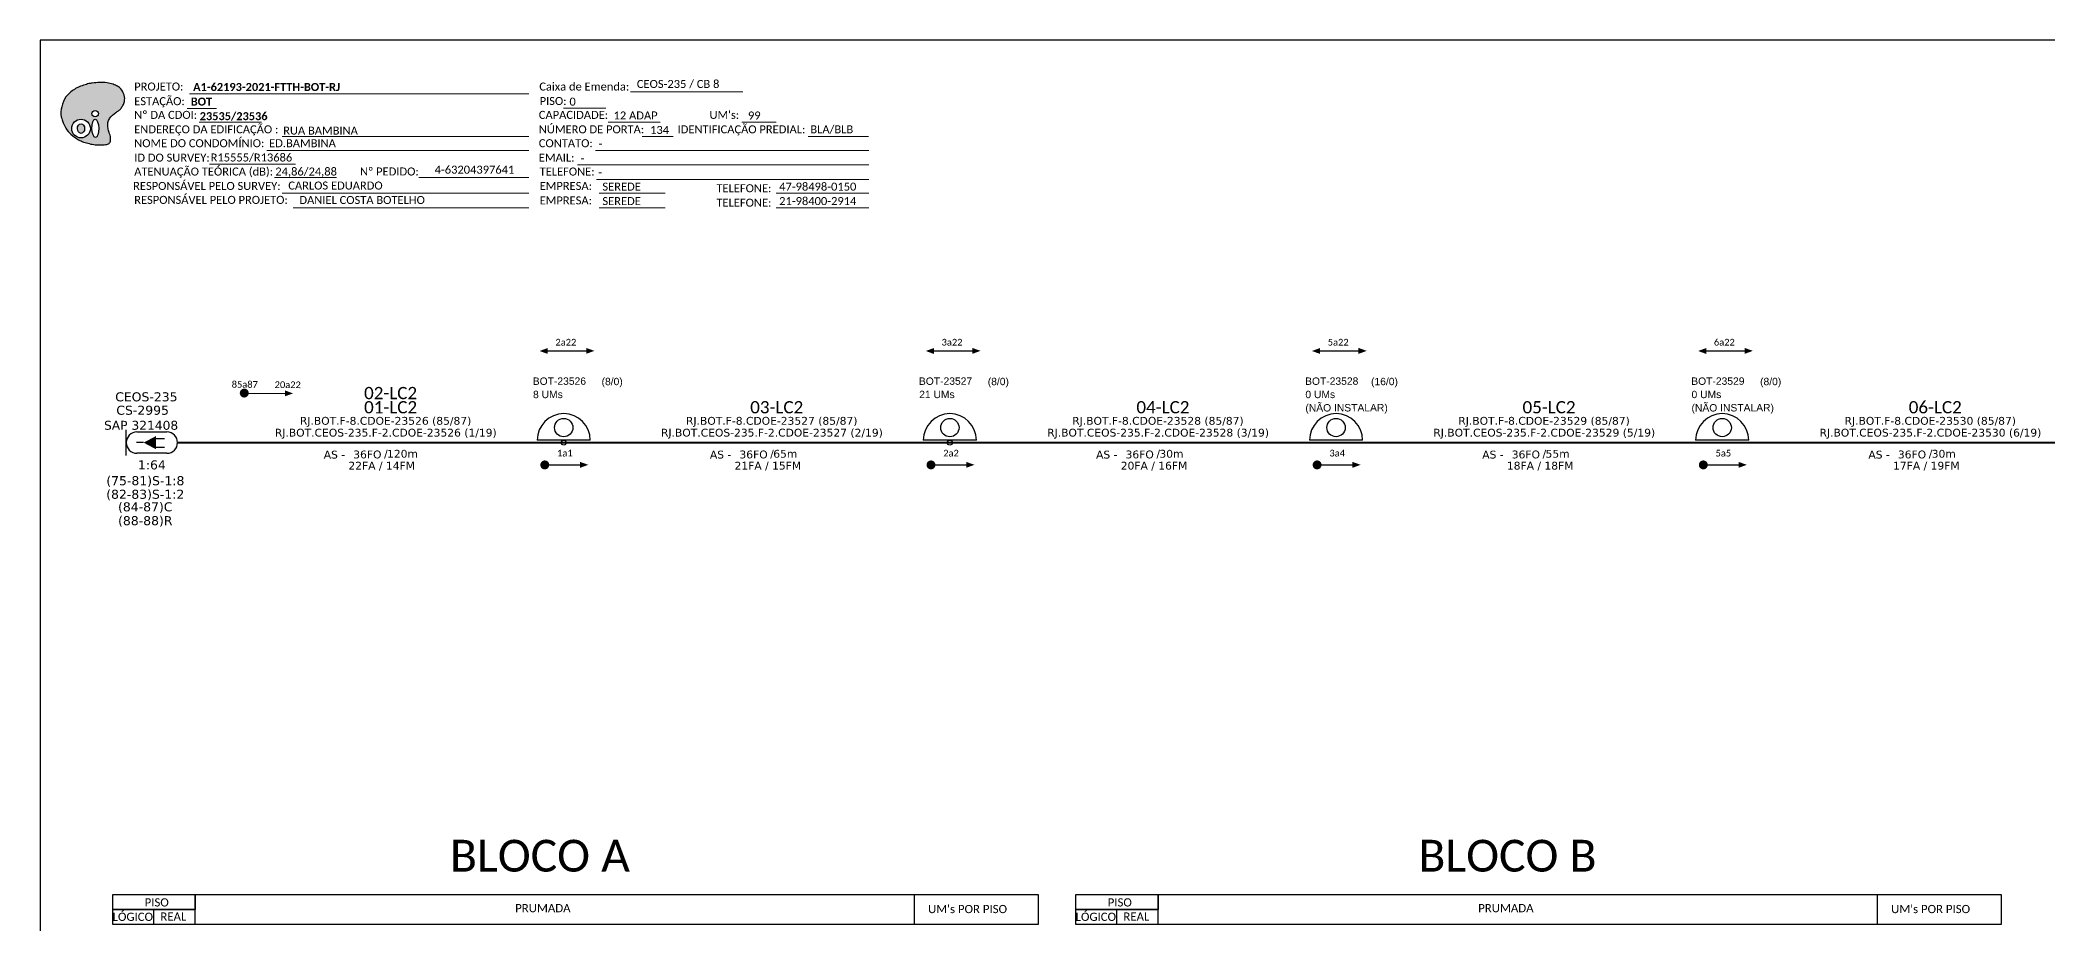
# Paper-space layout 'CDOI-23535-23536' of a CAD drawing. Extents: x 1042 to 2895, y 14 to 608.
# Drawn here: x 1041.7 to 1491.5, y 410.3 to 608.3 of the extents above; entities that cross this region are included whole.
import ezdxf
from ezdxf.enums import TextEntityAlignment as Align

# ---------------------------------------------------------------- set-up
doc = ezdxf.new("R2010")
doc.units = ezdxf.units.DM
doc.header["$MEASUREMENT"] = 0
for name, color, linetype, lineweight in [("20.0-LEGENDA DOS CDO'S", 1, 'Continuous', 0), ('20.2-CDO_POSTE', 1, 'Continuous', 5), ('40.1-ETIQUETAS', 1, 'Continuous', 20)]:
    doc.layers.add(name, color=color, linetype=linetype, lineweight=lineweight)
for name, color, linetype in [('20.4-CEOS', 1, 'Continuous'), ('CAP a instalar', 1, 'Continuous'), ('CD de instalação futura', 8, 'Continuous'), ('label_cabos', 7, 'Continuous'), ('SETA', 7, 'Continuous')]:
    doc.layers.add(name, color=color, linetype=linetype)
doc.styles.add('ARIAL', font='arial.ttf')
doc.styles.add('siredit', font='verdana.ttf')
doc.styles.add('WMF-Calibri0', font='calibri.ttf')
doc.styles.add('WMF-Calibri1', font='calibrib.ttf')
doc.linetypes.add('FENCELINE1', pattern='A,0.25,-0.1,[133,ltypeshp.shx,S=0.1,R=0,X=-0.1,Y=0],-0.1,1', length=1.45)

# ---------------------------------------------------------------- blocks, each defined once
blk = doc.blocks.new('ETIQUETA_RS5F')
at = {"layer": '40.1-ETIQUETAS', "color": 0, "style": 'siredit'}
blk.add_text('/', height=1.5, dxfattribs=at).set_placement((1.55, -1.95), align=Align.MIDDLE_RIGHT)
for tag, p in [('ETIQUETA_R_PRIMARIA', (1.18, 4.1)), ('ETIQUETA_R_SECUNDARIA', (1.18, 2.1)), ('F_ATIVAS/F_MORTAS', (1.11, -4.24))]:
    blk.add_attdef(tag, text='', height=1.5, dxfattribs=at).set_placement(p, align=Align.MIDDLE_CENTER)
for tag, p in [('TIPO_CABO', (-6.62, -2.12)), ('CAP_CABO', (0.37, -2.09))]:
    blk.add_attdef(tag, text='', height=1.5, dxfattribs=at).set_placement(p, align=Align.MIDDLE_RIGHT)
blk.add_attdef('METROS', text='', height=1.5, dxfattribs=at).set_placement((2.11, -1.95), align=Align.MIDDLE_LEFT)
for tag, p in [('FUSÃO_1', (0.82, -8.39)), ('FUSÃO_2', (0.82, -10.6)), ('FUSÃO_3', (0.82, -12.93)), ('FUSÃO_4', (0.82, -15.14)), ('FUSÃO_5', (0.82, -17.16))]:
    blk.add_attdef(tag, text='', height=1.5, dxfattribs=at).set_placement(p, align=Align.CENTER)
blk = doc.blocks.new('CDOE-TEXTO PADRÃO')
at = {"layer": "20.0-LEGENDA DOS CDO'S", "color": 0, "style": 'ARIAL'}
for tag, p in [('CDO_N', (0.49, 7.39)), ('CORDOALHA', (0.5, 4.33)), ('SAP', (0.51, 1.67)), ('SPLITER_1', (0.59, -0.91)), ('SPLITER_2', (0.6, -3.55)), ('(XX-XX_F)S', (0.54, -8.29)), ('(XX-XX_L)S', (0.55, -10.83)), ('UMS', (0.55, -13.15))]:
    blk.add_attdef(tag, p, '', height=1.7, rotation=0.118, dxfattribs=at)
blk.add_attdef('FIBRAS_UTILIZADAS', text='', height=1.7, rotation=0.118, dxfattribs=at).set_placement((19.77, 7.43), align=Align.CENTER)
blk = doc.blocks.new('CDOE POSTE_')
at = {"color": 0}
blk.add_line((12.92, -5.49), (-2.38, -5.49), dxfattribs=at)
for centre, radius in [((5.27, -1.86), 2.64), ((5.27, -6.2), 0.708)]:
    blk.add_circle(centre, radius, dxfattribs=at)
blk.add_arc((5.27, -5.49), 7.65, 0, 180, dxfattribs=at)
blk = doc.blocks.new('CEOS_UN_SC')
at = {"layer": '20.4-CEOS', "color": 0}
for p, q in [((-9.11, 2.39), (-2.39, 2.39)), ((-2.39, -2.39), (-9.11, -2.39))]:
    blk.add_line(p, q, dxfattribs=at)
for points in [[(-11.5, -2.89), (-11.5, 2.89)], [(-7.6, 0), (-9.22, 0)], [(-4.96, 0.95), (-2.92, 0.95)], [(-4.96, -1.04), (-2.92, -1.04)]]:
    blk.add_lwpolyline(points, dxfattribs=at)
blk.add_lwpolyline([(-7.6, 0, 0, 2.95, 0), (-4.83, 0, 2.95, 2.95, 0)], format="xyseb", dxfattribs=at)
for centre, start, end in [((-9.11, 0), 90, 270), ((-2.39, 0), 270, 90)]:
    blk.add_arc(centre, 2.39, start, end, dxfattribs=at)
at = {"layer": '20.4-CEOS', "color": 7, "style": 'siredit'}
for tag, height, p in [('NOME?', 2.03, (-5.75, 10.27)), ('TIPO?', 2, (-8.17, 3.89)), ('LOCAL?', 2.03, (-5.75, 7.27))]:
    blk.add_attdef(tag, text='', height=height, dxfattribs=at).set_placement(p, align=Align.MIDDLE_CENTER)
for tag, p in [('RACIO_SPLITAGEM', (-5.75, -3.97)), ('FIBRAS_RESERVA', (-5.75, -7.51))]:
    blk.add_attdef(tag, text='', height=2.03, dxfattribs=at).set_placement(p, align=Align.TOP_CENTER)
blk = doc.blocks.new('OI')
h = blk.add_hatch(color=40)
edge = h.paths.add_edge_path()
edge.add_spline(control_points=[(4.35, -0.67), (3.92, -0.99), (3.26, -1.5), (2.81, -2.59), (2.9, -3.5), (3.06, -4.27), (3.31, -4.85), (3.37, -5.39), (3.4, -5.88), (3.2, -6.4), (2.54, -6.61), (1.65, -6.63), (0.55, -6.67), (-0.56, -6.42), (-1.61, -6.14), (-2.77, -5.61), (-3.92, -4.77), (-4.89, -3.7), (-5.34, -2.65), (-5.6, -1.94), (-5.85, -0.96), (-5.71, 0.47), (-5.1, 2.02), (-4.14, 3.02), (-3.3, 3.61), (-2.37, 4.16), (-1.36, 4.44), (-0.56, 4.7), (0.79, 4.85), (2.24, 4.97), (3.79, 4.57), (4.67, 4.21), (5.44, 3.65), (5.76, 2.99), (6.03, 2.21), (6.01, 1.46), (5.72, 0.64), (5.31, 0.08), (4.88, -0.38), (4.51, -0.55), (4.35, -0.67)], knot_values=[0, 0, 0, 0, 1.60434, 2.417191, 3.427595, 4.282808, 4.776746, 5.304182, 5.888771, 6.258406, 6.858137, 7.79129, 8.986195, 10.124242, 11.187857, 12.242908, 13.953784, 15.414161, 16.515391, 17.349188, 17.675853, 19.552021, 21.515531, 22.568638, 23.63245, 24.621084, 25.782718, 26.745347, 27.142653, 29.870543, 31.004649, 31.921532, 32.709589, 33.801391, 34.042471, 35.192333, 35.971461, 36.628871, 37.254359, 37.836911, 37.836911, 37.836911, 37.836911], degree=3, periodic=0)
h.paths.add_polyline_path([(1.13, -0.87, -1), (-0.04, -0.87, -1)], flags=16)
edge = h.paths.add_edge_path(flags=16)
edge.add_ellipse((0.56, -3.59), major_axis=(-0.02, 1.71), ratio=0.361305, start_angle=0, end_angle=360)
h.paths.add_polyline_path([(-0.36, -3.62, -1), (-3.8, -3.62, -1)], flags=16)
edge = h.paths.add_edge_path(flags=0)
edge.add_ellipse((-2.08, -3.62), major_axis=(0, 0.885), ratio=0.758294, start_angle=0, end_angle=360)
at = {"color": 40}
for centre, radius in [((-2.08, -3.62), 1.72), ((0.54, -0.87), 0.587)]:
    blk.add_circle(centre, radius, dxfattribs=at)
blk.add_ellipse((-2.08, -3.62), major_axis=(0, 0.885), ratio=0.758294, start_param=-3.141592653589792, end_param=3.141592653589792, dxfattribs=at)
blk.add_ellipse((0.56, -3.59), major_axis=(-0.02, 1.71), ratio=0.361305, dxfattribs=at)
at = {"color": 40, "start_tangent": (-0.800898, -0.598801), "end_tangent": (-0.800898, -0.598801)}
blk.add_spline([(4.35, -0.67), (3.2, -1.78), (2.9, -2.54), (2.92, -3.55), (3.12, -4.38), (3.28, -4.85), (3.37, -5.37), (3.35, -5.95), (3.2, -6.29), (2.66, -6.55), (1.73, -6.63), (0.54, -6.62), (-0.58, -6.41), (-1.6, -6.11), (-2.56, -5.67), (-3.95, -4.67), (-4.89, -3.56), (-5.37, -2.56), (-5.64, -1.78), (-5.72, -1.46), (-5.63, 0.42), (-4.84, 2.22), (-4.13, 2.99), (-3.27, 3.62), (-2.4, 4.09), (-1.3, 4.47), (-0.37, 4.72), (0.02, 4.77), (2.75, 4.8), (3.85, 4.53), (4.69, 4.16), (5.31, 3.68), (5.85, 2.73), (5.93, 2.5), (5.94, 1.35), (5.67, 0.62), (5.29, 0.08), (4.84, -0.36), (4.35, -0.67)], degree=3, dxfattribs=at)

psp = doc.layouts.new('CDOI-23535-23536')

# ---------------------------------------------------------------- linework, layer by layer
at = {"color": 8}
for p, q in [((1337.93, 518.69), (1326.04, 518.69)), ((1424.45, 518.69), (1412.55, 518.69))]:
    psp.add_line(p, q, dxfattribs=at)
for points in [[(1041.66, 14.34), (1880.23, 14.34), (1880.23, 608.34), (1041.66, 608.34), (1041.66, 14.34)], [(1076.37, 410.25), (1265.31, 410.25), (1265.31, 416.83), (1076.37, 416.83), (1076.37, 416.83), (1076.37, 413.54)], [(1237.52, 410.25), (1237.52, 416.83)], [(1292.12, 410.25), (1481.06, 410.25), (1481.06, 416.83), (1292.12, 416.83), (1292.12, 416.83), (1292.12, 413.54)], [(1453.27, 410.25), (1453.27, 416.83)], [(1067.11, 410.25), (1067.11, 413.54)], [(1282.87, 410.25), (1282.87, 413.54)]]:
    psp.add_lwpolyline(points)
at = {"color": 7, "lineweight": 0}
for points in [[(1075.13, 596.3), (1151.11, 596.3)], [(1173.94, 596.79), (1199.08, 596.79)], [(1074.62, 593.02), (1081.17, 593.02)], [(1077.28, 589.95), (1091.22, 589.95)], [(1158.9, 593.07), (1168.38, 593.07)], [(1168.95, 589.95), (1180.57, 589.95)], [(1198.89, 589.95), (1206.56, 589.95)], [(1095.85, 586.72), (1151.11, 586.72)], [(1176.54, 586.72), (1183.48, 586.72)], [(1213.71, 586.72), (1227.27, 586.72)], [(1079.6, 580.54), (1098.84, 580.54)], [(1092.44, 583.61), (1151.11, 583.61)], [(1162.03, 580.37), (1227.29, 580.37)], [(1166.07, 583.61), (1227.29, 583.61)], [(1094.13, 577.57), (1108.08, 577.57)], [(1126.47, 577.58), (1150.96, 577.58)], [(1126.97, 577.58), (1151.12, 577.58)], [(1166.31, 577.13), (1227.29, 577.13)], [(1095.85, 574.02), (1151.11, 574.02)], [(1166.92, 574.02), (1181.72, 574.02)], [(1206.52, 574.02), (1227.29, 574.02)], [(1098.34, 570.78), (1151.11, 570.78)], [(1166.92, 570.78), (1181.72, 570.78)], [(1206.52, 570.78), (1227.29, 570.78)]]:
    psp.add_lwpolyline(points, dxfattribs=at)
at = {"const_width": 1}
for points in [[(1086.89, 529.25, 1), (1087.89, 529.25, 1)], [(1154.22, 513.15, 1), (1155.22, 513.15, 1)], [(1240.74, 513.15, 1), (1241.74, 513.15, 1)], [(1327.25, 513.15, 1), (1328.25, 513.15, 1)], [(1413.77, 513.15, 1), (1414.77, 513.15, 1)]]:
    psp.add_lwpolyline(points, format="xyb", close=True, dxfattribs=at)
for points in [[(1057.85, 413.54), (1076.37, 413.54), (1076.37, 416.83), (1057.85, 416.83)], [(1273.61, 413.54), (1292.12, 413.54), (1292.12, 416.83), (1273.61, 416.83)], [(1057.85, 410.25), (1076.37, 410.25), (1076.37, 413.54), (1057.85, 413.54)], [(1273.61, 410.25), (1292.12, 410.25), (1292.12, 413.54), (1273.61, 413.54)]]:
    psp.add_lwpolyline(points, close=True)
at = {"color": 8}
for centre in [(1331.99, 518.69), (1418.5, 518.69)]:
    psp.add_arc(centre, 5.95, 0, 180, dxfattribs=at)
at = {"layer": 'CAP a instalar', "color": 0, "linetype": 'FENCELINE1', "ltscale": 6, "const_width": 0.4}
for points in [[(1072.44, 518.14), (1158.96, 518.14)], [(1158.96, 518.14), (1245.47, 518.14)], [(1245.47, 518.14), (1331.99, 518.14)], [(1331.99, 518.14), (1418.5, 518.14)], [(1418.5, 518.14), (1505.02, 518.14)]]:
    psp.add_lwpolyline(points, dxfattribs=at)
at = {"layer": 'CD de instalação futura', "color": 8}
for centre in [(1331.99, 521.52), (1418.5, 521.52)]:
    psp.add_circle(centre, 2.05, dxfattribs=at)
at = {"layer": 'SETA'}
for points in [[(1155.4, 538.68), (1163.99, 538.68)], [(1241.91, 538.68), (1250.51, 538.68)], [(1328.43, 538.68), (1337.02, 538.68)], [(1414.94, 538.68), (1423.54, 538.68)], [(1087.89, 529.22), (1096.49, 529.16)], [(1154.72, 513.15), (1163.32, 513.15)], [(1241.24, 513.15), (1249.83, 513.15)], [(1327.75, 513.15), (1336.35, 513.15)], [(1414.27, 513.15), (1422.86, 513.15)]]:
    psp.add_lwpolyline(points, dxfattribs=at)
for points in [[(1155.4, 538.02), (1153.56, 538.68), (1155.4, 539.35)], [(1163.99, 539.37), (1165.83, 538.71), (1163.99, 538.04)], [(1241.91, 538.02), (1240.08, 538.68), (1241.91, 539.35)], [(1250.51, 539.37), (1252.34, 538.71), (1250.51, 538.04)], [(1328.43, 538.02), (1326.59, 538.68), (1328.43, 539.35)], [(1337.02, 539.37), (1338.86, 538.71), (1337.02, 538.04)], [(1414.94, 538.02), (1413.11, 538.68), (1414.94, 539.35)], [(1423.54, 539.37), (1425.37, 538.71), (1423.54, 538.04)], [(1096.5, 529.85), (1098.32, 529.17), (1096.49, 528.52)], [(1162.63, 513.83), (1164.46, 513.17), (1162.63, 512.5)], [(1249.14, 513.83), (1250.97, 513.17), (1249.14, 512.5)], [(1335.66, 513.83), (1337.49, 513.17), (1335.66, 512.5)], [(1422.17, 513.83), (1424.01, 513.17), (1422.17, 512.5)]]:
    psp.add_solid(points, dxfattribs=at)

# ---------------------------------------------------------------- block references
at = {"color": 7, "xscale": 1.213923925163967, "yscale": 1.213923925163967, "zscale": 1.213923925163967, "rotation": 0.1532896023949059}
psp.add_blockref('OI', (1053.33, 592.93), dxfattribs=at)
at = {"layer": '20.2-CDO_POSTE', "color": 0}
ref = psp.add_blockref('CDOE-TEXTO PADRÃO', (1159.12, 520.02), dxfattribs=dict(at, xscale=0.972000002861023, yscale=0.972000002861023, zscale=0.972000002861023))
ref.add_attrib('CDO_N', 'BOT-23526', (1152.03, 531.09), dxfattribs={"layer": "20.0-LEGENDA DOS CDO'S", "color": 0, "height": 1.652, "rotation": 0.118, "style": 'ARIAL'})
ref.add_attrib('CORDOALHA', '8 UMs', (1152.09, 528.11), dxfattribs={"layer": "20.0-LEGENDA DOS CDO'S", "color": 0, "height": 1.652, "rotation": 0.118, "style": 'ARIAL'})
ref.add_attrib('FIBRAS_UTILIZADAS', '       (8/0)', dxfattribs={"layer": "20.0-LEGENDA DOS CDO'S", "color": 0, "height": 1.6523, "rotation": 0.118, "style": 'ARIAL'}).set_placement((1167.57, 531.01), align=Align.CENTER)
ref = psp.add_blockref('CDOE-TEXTO PADRÃO', (1245.63, 520.02), dxfattribs=dict(at, xscale=0.972000002861023, yscale=0.972000002861023, zscale=0.972000002861023))
ref.add_attrib('CDO_N', 'BOT-23527', (1238.54, 531.09), dxfattribs={"layer": "20.0-LEGENDA DOS CDO'S", "color": 0, "height": 1.652, "rotation": 0.118, "style": 'ARIAL'})
ref.add_attrib('CORDOALHA', '21 UMs', (1238.6, 528.11), dxfattribs={"layer": "20.0-LEGENDA DOS CDO'S", "color": 0, "height": 1.652, "rotation": 0.118, "style": 'ARIAL'})
ref.add_attrib('FIBRAS_UTILIZADAS', '       (8/0)', dxfattribs={"layer": "20.0-LEGENDA DOS CDO'S", "color": 0, "height": 1.6523, "rotation": 0.118, "style": 'ARIAL'}).set_placement((1254.09, 531.01), align=Align.CENTER)
at = {"layer": '20.2-CDO_POSTE', "color": 8}
ref = psp.add_blockref('CDOE-TEXTO PADRÃO', (1332.15, 520.02), dxfattribs=dict(at, xscale=0.972000002861023, yscale=0.972000002861023, zscale=0.972000002861023))
ref.add_attrib('CDO_N', 'BOT-23528', (1325.06, 531.09), dxfattribs={"layer": "20.0-LEGENDA DOS CDO'S", "color": 0, "height": 1.652, "rotation": 0.118, "style": 'ARIAL'})
ref.add_attrib('CORDOALHA', '0 UMs', (1325.12, 528.11), dxfattribs={"layer": "20.0-LEGENDA DOS CDO'S", "color": 0, "height": 1.652, "rotation": 0.118, "style": 'ARIAL'})
ref.add_attrib('SAP', '(NÃO INSTALAR)', (1325.12, 525.11), dxfattribs={"layer": "20.0-LEGENDA DOS CDO'S", "color": 0, "height": 1.6523, "rotation": 0.118, "style": 'ARIAL'})
ref.add_attrib('FIBRAS_UTILIZADAS', '       (16/0)', dxfattribs={"layer": "20.0-LEGENDA DOS CDO'S", "color": 0, "height": 1.6523, "rotation": 0.118, "style": 'ARIAL'}).set_placement((1340.6, 531.01), align=Align.CENTER)
ref = psp.add_blockref('CDOE-TEXTO PADRÃO', (1418.66, 520.02), dxfattribs=dict(at, xscale=0.972000002861023, yscale=0.972000002861023, zscale=0.972000002861023))
ref.add_attrib('CDO_N', 'BOT-23529', (1411.57, 531.09), dxfattribs={"layer": "20.0-LEGENDA DOS CDO'S", "color": 0, "height": 1.652, "rotation": 0.118, "style": 'ARIAL'})
ref.add_attrib('CORDOALHA', '0 UMs', (1411.63, 528.11), dxfattribs={"layer": "20.0-LEGENDA DOS CDO'S", "color": 0, "height": 1.652, "rotation": 0.118, "style": 'ARIAL'})
ref.add_attrib('SAP', '(NÃO INSTALAR)', (1411.63, 525.11), dxfattribs={"layer": "20.0-LEGENDA DOS CDO'S", "color": 0, "height": 1.6523, "rotation": 0.118, "style": 'ARIAL'})
ref.add_attrib('FIBRAS_UTILIZADAS', '       (8/0)', dxfattribs={"layer": "20.0-LEGENDA DOS CDO'S", "color": 0, "height": 1.6523, "rotation": 0.118, "style": 'ARIAL'}).set_placement((1427.12, 531.01), align=Align.CENTER)
at = {"layer": '20.4-CEOS', "color": 0}
ref = psp.add_blockref('CEOS_UN_SC', (1072.44, 518.14), dxfattribs=at)
ref.add_attrib('NOME?', 'CEOS-235', dxfattribs={"color": 7, "height": 2.028, "style": 'siredit'}).set_placement((1065.46, 528.41), align=Align.MIDDLE_CENTER)
ref.add_attrib('LOCAL?', 'CS-2995', dxfattribs={"color": 7, "height": 2.028, "style": 'siredit'}).set_placement((1064.62, 525.41), align=Align.MIDDLE_CENTER)
ref.add_attrib('TIPO?', 'SAP 321408', dxfattribs={"color": 7, "height": 2, "style": 'siredit'}).set_placement((1064.28, 522.03), align=Align.MIDDLE_CENTER)
ref.add_attrib('RACIO_SPLITAGEM', '1:64', dxfattribs={"color": 7, "height": 2.028, "style": 'siredit'}).set_placement((1066.69, 514.17), align=Align.TOP_CENTER)
ref.add_attrib('FIBRAS_RESERVA', '(75-81)S-1:8', dxfattribs={"color": 7, "height": 2.0275, "style": 'siredit'}).set_placement((1065.23, 510.63), align=Align.TOP_CENTER)
at = {"layer": 'CAP a instalar', "color": 0, "linetype": 'FENCELINE1', "ltscale": 7}
ref = psp.add_blockref('ETIQUETA_RS5F', (1117.71, 517.93), dxfattribs=dict(at, xscale=1.166399984999771, yscale=1.166399984999771, zscale=1.166399984999771))
ref.add_attrib('ETIQUETA_R_PRIMARIA', 'RJ.BOT.F-8.CDOE-23526 (85/87)', dxfattribs={"layer": '40.1-ETIQUETAS', "color": 0, "height": 1.7496, "style": 'siredit'}).set_placement((1119.05, 523.03), align=Align.MIDDLE_CENTER)
ref.add_attrib('ETIQUETA_R_SECUNDARIA', 'RJ.BOT.CEOS-235.F-2.CDOE-23526 (1/19)', dxfattribs={"layer": '40.1-ETIQUETAS', "color": 0, "height": 1.7496, "style": 'siredit'}).set_placement((1119.09, 520.38), align=Align.MIDDLE_CENTER)
ref.add_attrib('TIPO_CABO', 'AS -', dxfattribs={"layer": '40.1-ETIQUETAS', "color": 0, "height": 1.75, "style": 'siredit'}).set_placement((1109.99, 515.46), align=Align.MIDDLE_RIGHT)
ref.add_attrib('CAP_CABO', '36FO', dxfattribs={"layer": '40.1-ETIQUETAS', "color": 0, "height": 1.75, "style": 'siredit'}).set_placement((1118.13, 515.49), align=Align.MIDDLE_RIGHT)
ref.add_attrib('METROS', '120m', dxfattribs={"layer": '40.1-ETIQUETAS', "color": 0, "height": 1.75, "style": 'siredit'}).set_placement((1119.38, 515.65), align=Align.MIDDLE_LEFT)
ref.add_attrib('F_ATIVAS/F_MORTAS', '22FA / 14FM', dxfattribs={"layer": '40.1-ETIQUETAS', "color": 0, "height": 1.7496, "style": 'siredit'}).set_placement((1118.18, 512.98), align=Align.MIDDLE_CENTER)
ref = psp.add_blockref('ETIQUETA_RS5F', (1204.22, 517.93), dxfattribs=dict(at, xscale=1.166399984999771, yscale=1.166399984999771, zscale=1.166399984999771))
ref.add_attrib('ETIQUETA_R_PRIMARIA', 'RJ.BOT.F-8.CDOE-23527 (85/87)', dxfattribs={"layer": '40.1-ETIQUETAS', "color": 0, "height": 1.7496, "style": 'siredit'}).set_placement((1205.56, 523.03), align=Align.MIDDLE_CENTER)
ref.add_attrib('ETIQUETA_R_SECUNDARIA', 'RJ.BOT.CEOS-235.F-2.CDOE-23527 (2/19)', dxfattribs={"layer": '40.1-ETIQUETAS', "color": 0, "height": 1.7496, "style": 'siredit'}).set_placement((1205.6, 520.38), align=Align.MIDDLE_CENTER)
ref.add_attrib('TIPO_CABO', 'AS -', dxfattribs={"layer": '40.1-ETIQUETAS', "color": 0, "height": 1.75, "style": 'siredit'}).set_placement((1196.51, 515.46), align=Align.MIDDLE_RIGHT)
ref.add_attrib('CAP_CABO', '36FO', dxfattribs={"layer": '40.1-ETIQUETAS', "color": 0, "height": 1.75, "style": 'siredit'}).set_placement((1204.65, 515.49), align=Align.MIDDLE_RIGHT)
ref.add_attrib('METROS', '65m', dxfattribs={"layer": '40.1-ETIQUETAS', "color": 0, "height": 1.75, "style": 'siredit'}).set_placement((1205.9, 515.65), align=Align.MIDDLE_LEFT)
ref.add_attrib('F_ATIVAS/F_MORTAS', '21FA / 15FM', dxfattribs={"layer": '40.1-ETIQUETAS', "color": 0, "height": 1.7496, "style": 'siredit'}).set_placement((1204.69, 512.98), align=Align.MIDDLE_CENTER)
ref = psp.add_blockref('ETIQUETA_RS5F', (1290.74, 517.93), dxfattribs=dict(at, xscale=1.166399984999771, yscale=1.166399984999771, zscale=1.166399984999771))
ref.add_attrib('ETIQUETA_R_PRIMARIA', 'RJ.BOT.F-8.CDOE-23528 (85/87)', dxfattribs={"layer": '40.1-ETIQUETAS', "color": 0, "height": 1.7496, "style": 'siredit'}).set_placement((1292.08, 523.03), align=Align.MIDDLE_CENTER)
ref.add_attrib('ETIQUETA_R_SECUNDARIA', 'RJ.BOT.CEOS-235.F-2.CDOE-23528 (3/19)', dxfattribs={"layer": '40.1-ETIQUETAS', "color": 0, "height": 1.7496, "style": 'siredit'}).set_placement((1292.12, 520.38), align=Align.MIDDLE_CENTER)
ref.add_attrib('TIPO_CABO', 'AS -', dxfattribs={"layer": '40.1-ETIQUETAS', "color": 0, "height": 1.75, "style": 'siredit'}).set_placement((1283.02, 515.46), align=Align.MIDDLE_RIGHT)
ref.add_attrib('CAP_CABO', '36FO', dxfattribs={"layer": '40.1-ETIQUETAS', "color": 0, "height": 1.75, "style": 'siredit'}).set_placement((1291.16, 515.49), align=Align.MIDDLE_RIGHT)
ref.add_attrib('METROS', '30m', dxfattribs={"layer": '40.1-ETIQUETAS', "color": 0, "height": 1.75, "style": 'siredit'}).set_placement((1292.41, 515.65), align=Align.MIDDLE_LEFT)
ref.add_attrib('F_ATIVAS/F_MORTAS', '20FA / 16FM', dxfattribs={"layer": '40.1-ETIQUETAS', "color": 0, "height": 1.7496, "style": 'siredit'}).set_placement((1291.21, 512.98), align=Align.MIDDLE_CENTER)
ref = psp.add_blockref('ETIQUETA_RS5F', (1377.25, 517.93), dxfattribs=dict(at, xscale=1.166399984999771, yscale=1.166399984999771, zscale=1.166399984999771))
ref.add_attrib('ETIQUETA_R_PRIMARIA', 'RJ.BOT.F-8.CDOE-23529 (85/87)', dxfattribs={"layer": '40.1-ETIQUETAS', "color": 0, "height": 1.7496, "style": 'siredit'}).set_placement((1378.59, 523.03), align=Align.MIDDLE_CENTER)
ref.add_attrib('ETIQUETA_R_SECUNDARIA', 'RJ.BOT.CEOS-235.F-2.CDOE-23529 (5/19)', dxfattribs={"layer": '40.1-ETIQUETAS', "color": 0, "height": 1.7496, "style": 'siredit'}).set_placement((1378.63, 520.38), align=Align.MIDDLE_CENTER)
ref.add_attrib('TIPO_CABO', 'AS -', dxfattribs={"layer": '40.1-ETIQUETAS', "color": 0, "height": 1.75, "style": 'siredit'}).set_placement((1369.54, 515.46), align=Align.MIDDLE_RIGHT)
ref.add_attrib('CAP_CABO', '36FO', dxfattribs={"layer": '40.1-ETIQUETAS', "color": 0, "height": 1.75, "style": 'siredit'}).set_placement((1377.68, 515.49), align=Align.MIDDLE_RIGHT)
ref.add_attrib('METROS', '55m', dxfattribs={"layer": '40.1-ETIQUETAS', "color": 0, "height": 1.75, "style": 'siredit'}).set_placement((1378.93, 515.65), align=Align.MIDDLE_LEFT)
ref.add_attrib('F_ATIVAS/F_MORTAS', '18FA / 18FM', dxfattribs={"layer": '40.1-ETIQUETAS', "color": 0, "height": 1.7496, "style": 'siredit'}).set_placement((1377.72, 512.98), align=Align.MIDDLE_CENTER)
ref = psp.add_blockref('ETIQUETA_RS5F', (1463.77, 517.93), dxfattribs=dict(at, xscale=1.166399984999771, yscale=1.166399984999771, zscale=1.166399984999771))
ref.add_attrib('ETIQUETA_R_PRIMARIA', 'RJ.BOT.F-8.CDOE-23530 (85/87)', dxfattribs={"layer": '40.1-ETIQUETAS', "color": 0, "height": 1.7496, "style": 'siredit'}).set_placement((1465.11, 523.03), align=Align.MIDDLE_CENTER)
ref.add_attrib('ETIQUETA_R_SECUNDARIA', 'RJ.BOT.CEOS-235.F-2.CDOE-23530 (6/19)', dxfattribs={"layer": '40.1-ETIQUETAS', "color": 0, "height": 1.7496, "style": 'siredit'}).set_placement((1465.15, 520.38), align=Align.MIDDLE_CENTER)
ref.add_attrib('TIPO_CABO', 'AS -', dxfattribs={"layer": '40.1-ETIQUETAS', "color": 0, "height": 1.75, "style": 'siredit'}).set_placement((1456.05, 515.46), align=Align.MIDDLE_RIGHT)
ref.add_attrib('CAP_CABO', '36FO', dxfattribs={"layer": '40.1-ETIQUETAS', "color": 0, "height": 1.75, "style": 'siredit'}).set_placement((1464.19, 515.49), align=Align.MIDDLE_RIGHT)
ref.add_attrib('METROS', '30m', dxfattribs={"layer": '40.1-ETIQUETAS', "color": 0, "height": 1.75, "style": 'siredit'}).set_placement((1465.44, 515.65), align=Align.MIDDLE_LEFT)
ref.add_attrib('F_ATIVAS/F_MORTAS', '17FA / 19FM', dxfattribs={"layer": '40.1-ETIQUETAS', "color": 0, "height": 1.7496, "style": 'siredit'}).set_placement((1464.24, 512.98), align=Align.MIDDLE_CENTER)
at = {"layer": 'label_cabos', "xscale": 0.7775999903678894, "yscale": 0.7775999903678894, "zscale": 0.7775999903678894}
for p in [(1154.86, 522.96), (1241.37, 522.96)]:
    psp.add_blockref('CDOE POSTE_', p, dxfattribs=at)

# ---------------------------------------------------------------- texts
at = {"color": 7, "lineweight": 0, "style": 'WMF-Calibri0'}
for s, height, p in [('PROJETO:', 1.793, (1062.73, 597.05)), ('Caixa de Emenda:', 1.7927, (1153.49, 597.05)), ('ESTAÇÃO:', 1.793, (1062.73, 593.77)), ('PISO:', 1.793, (1153.56, 593.81)), ('ENDEREÇO DA EDIFICAÇÃO :', 1.7927, (1062.73, 587.46)), ('Nº DA CDOI:', 1.7927, (1062.73, 590.7)), ('CAPACIDADE:', 1.7927, (1153.38, 590.7)), ('NÚMERO DE PORTA:', 1.7927, (1153.38, 587.46)), ('IDENTIFICAÇÃO PREDIAL:', 1.7927, (1184.46, 587.46)), ("UM's:", 1.793, (1191.62, 590.7)), ('BLA/BLB', 1.793, (1214.21, 587.46)), ('NOME DO CONDOMÍNIO:', 1.7927, (1062.73, 584.35)), ('ED.BAMBINA', 1.793, (1092.95, 584.35)), ('CONTATO:', 1.793, (1153.38, 584.35)), ('ATENUAÇÃO TEÓRICA (dB):', 1.7927, (1062.73, 578)), ('ID DO SURVEY:', 1.7927, (1062.73, 581.12)), ('EMAIL:', 1.793, (1153.38, 581.12)), ('RESPONSÁVEL PELO SURVEY:', 1.7927, (1062.49, 574.77)), ('24,86/24,88  ', 1.7927, (1094.35, 578)), ('Nº PEDIDO:', 1.793, (1113.32, 578.01)), ('TELEFONE:', 1.793, (1153.56, 578)), ('EMPRESA:', 1.793, (1153.56, 574.77)), ('TELEFONE:', 1.793, (1193.17, 574.26)), ('RESPONSÁVEL PELO PROJETO:', 1.7927, (1062.73, 571.65)), ('EMPRESA:', 1.793, (1153.56, 571.53)), ('TELEFONE:', 1.793, (1193.17, 571.02))]:
    psp.add_text(s, height=height, dxfattribs=at).set_placement(p)
at = {"color": 7, "linetype": 'Continuous'}
for s, height, style, p in [('A1-62193-2021-FTTH-BOT-RJ', 1.7927, 'WMF-Calibri1', (1075.93, 596.95)), ('CEOS-235 / CB 8', 1.7927, 'WMF-Calibri0', (1175.34, 597.63)), ('BOT', 1.793, 'WMF-Calibri1', (1075.41, 593.68)), ('0', 1.79, 'WMF-Calibri0', (1160.25, 593.67)), ('12 ADAP', 1.793, 'WMF-Calibri0', (1170.13, 590.57)), ('99', 1.793, 'WMF-Calibri0', (1200.24, 590.55)), ('RUA BAMBINA ', 1.7927, 'WMF-Calibri0', (1096.11, 587.18)), ('-', 1.79, 'WMF-Calibri0', (1166.75, 584.24)), ('134 ', 1.793, 'WMF-Calibri0', (1178.31, 587.32)), ('R15555/R13686', 1.7927, 'WMF-Calibri0', (1079.86, 581.15)), ('-', 1.79, 'WMF-Calibri0', (1162.73, 580.97)), ('CARLOS EDUARDO', 1.7927, 'WMF-Calibri0', (1097.25, 574.86)), ('-', 1.79, 'WMF-Calibri0', (1166.68, 577.84)), ('SEREDE', 1.793, 'WMF-Calibri0', (1167.62, 574.62)), ('47-98498-0150', 1.7927, 'WMF-Calibri0', (1207.23, 574.62)), ('DANIEL COSTA BOTELHO', 1.7927, 'WMF-Calibri0', (1099.74, 571.62)), ('SEREDE', 1.793, 'WMF-Calibri0', (1167.62, 571.38)), ('21-98400-2914', 1.7927, 'WMF-Calibri0', (1207.23, 571.38))]:
    psp.add_text(s, height=height, dxfattribs=dict(at, style=style)).set_placement(p)
at = {"color": 7, "linetype": 'Continuous', "style": 'WMF-Calibri1'}
psp.add_text('23535/23536', height=1.7927, dxfattribs=at).set_placement((1085.01, 590.41), align=Align.CENTER)
at = {"color": 7, "style": 'WMF-Calibri0'}
psp.add_text('4-63204397641', height=1.7927, dxfattribs=at).set_placement((1130.04, 578.42))
at = {"style": 'WMF-Calibri0'}
for s, height, p in [('BLOCO A ', 7.131, (1133.48, 422)), ('BLOCO B ', 7.131, (1350.43, 422)), ('     PISO', 1.84, (1061.82, 414.19)), ('PRUMADA', 1.84, (1148.08, 412.9)), ("UM's POR PISO", 1.84, (1240.58, 412.7)), ('     PISO', 1.84, (1277.58, 414.19)), ('PRUMADA', 1.84, (1363.83, 412.9)), ("UM's POR PISO", 1.84, (1456.34, 412.7)), ('  LÓGICO', 1.84, (1056.59, 410.96)), ('    REAL', 1.84, (1066, 411.01)), ('  LÓGICO', 1.84, (1272.34, 410.96)), ('    REAL', 1.84, (1281.75, 411.01))]:
    psp.add_text(s, height=height, dxfattribs=at).set_placement(p)
at = {"attachment_point": 5}
for s, insert, char_height, width in [('\\C7;\\fCalibri|b0|i0|c0|p34;2a22', (1159.44, 540.64), 1.5, 25.3588), ('\\C7;\\fCalibri|b0|i0|c0|p34;3a22', (1245.95, 540.64), 1.5, 25.3588), ('\\C7;\\fCalibri|b0|i0|c0|p34;5a22', (1332.47, 540.64), 1.5, 25.3588), ('\\C7;\\fCalibri|b0|i0|c0|p34;6a22', (1418.98, 540.64), 1.5, 25.3588), ('\\C3;\\fCalibri|b0|i0|c0|p34;02-LC2', (1120.17, 529.24), 2.7432, 40.9104), ('\\C3;\\fCalibri|b0|i0|c0|p34;01-LC2', (1120.17, 526.06), 2.7432, 40.9104), ('\\C3;\\fCalibri|b0|i0|c0|p34;03-LC2', (1206.68, 526.06), 2.7432, 40.9104), ('\\C3;\\fCalibri|b0|i0|c0|p34;04-LC2', (1293.2, 526.06), 2.7432, 40.9104), ('\\C3;\\fCalibri|b0|i0|c0|p34;05-LC2', (1379.71, 526.06), 2.7432, 40.9104), ('\\C3;\\fCalibri|b0|i0|c0|p34;06-LC2', (1466.23, 526.06), 2.7432, 40.9104), ('\\C7;\\fCalibri|b0|i0|c0|p34;1a1', (1159.22, 515.78), 1.5, 25.3588), ('\\C7;\\fCalibri|b0|i0|c0|p34;2a2', (1245.73, 515.78), 1.5, 25.3588), ('\\C7;\\fCalibri|b0|i0|c0|p34;3a4', (1332.25, 515.78), 1.5, 25.3588), ('\\C7;\\fCalibri|b0|i0|c0|p34;5a5', (1418.76, 515.78), 1.5, 25.3588)]:
    psp.add_mtext(s, dxfattribs=dict(at, insert=insert, char_height=char_height, width=width))
at = {"char_height": 1.5, "width": 25.3588, "attachment_point": 5, "rotation": 359.5795}
for s, insert in [('\\C7;\\fCalibri|b0|i0|c0|p34;85a87', (1087.51, 531.18)), ('\\C7;\\fCalibri|b0|i0|c0|p34;20a22', (1097.13, 531.11))]:
    psp.add_mtext(s, dxfattribs=dict(at, insert=insert))
at = {"layer": '20.4-CEOS', "color": 7, "style": 'siredit'}
for tag, p in [('(82-83)S-1:2', (1065.21, 507.59)), ('(84-87)C', (1065.21, 504.77)), ('(88-88)R', (1065.21, 501.67))]:
    psp.add_attdef(tag, text='(XX)R', height=2.028, dxfattribs=at).set_placement(p, align=Align.TOP_CENTER)

doc.saveas('drawing.dxf')
